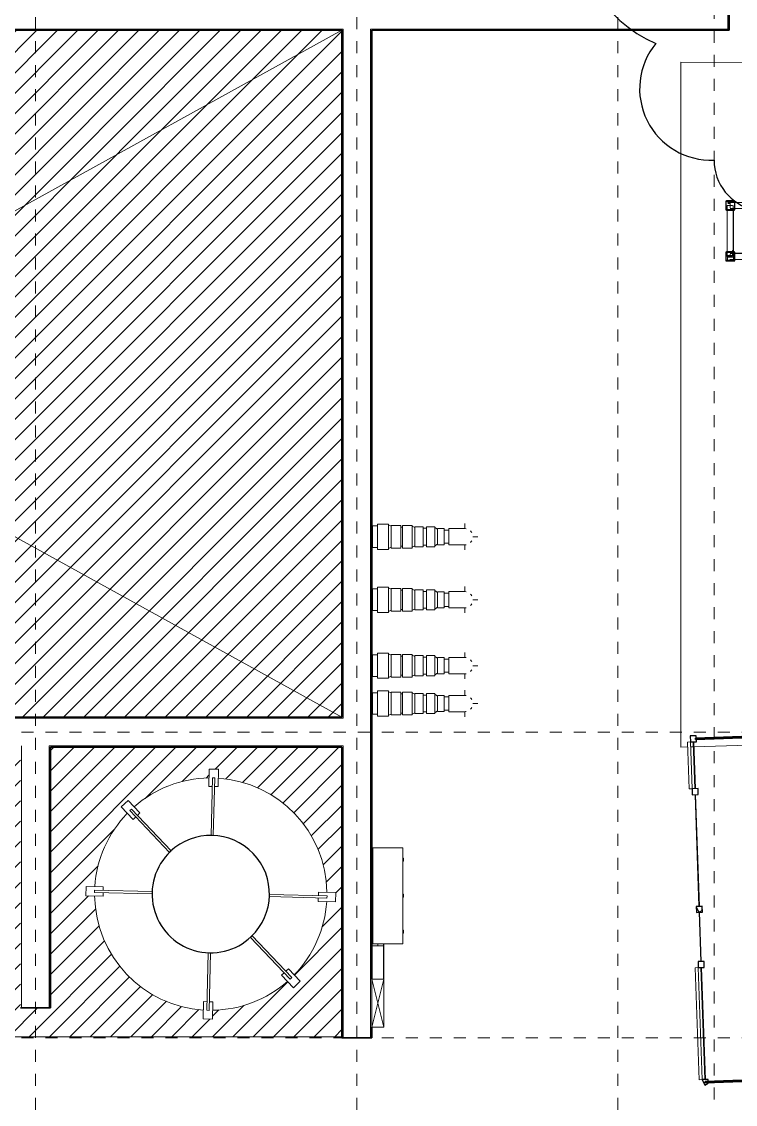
# Model space of a CAD drawing. Header units: metres. Extents: x -43 to 80, y -185 to 8.
# Drawn here: x 5.34 to 11.28, y -140.94 to -131.92 of the extents above; entities that cross this region are included whole.
import ezdxf

# ---------------------------------------------------------------- set-up
doc = ezdxf.new("R2010")
doc.units = ezdxf.units.M
doc.linetypes.add('Grid Line', pattern=[0.022225, 0.0127, -0.003175, 0.003175, -0.003175])
for name, color, linetype, lineweight in [('A-DETL-THIN', 7, 'Continuous', 9), ('A-FLOR', 7, 'Continuous', 9), ('A-GENM', 7, 'Continuous', 9), ('A-GLAZ-CURT', 7, 'Continuous', 9), ('A-GLAZ-CWMG', 7, 'Continuous', 9), ('A-WALL', 7, 'Continuous', 9), ('E-CABL-TRAY', 7, 'Continuous', 9), ('E-CABL-TRAY-CNTR', 7, 'Continuous', 9), ('E-ELEC-EQPM', 7, 'Continuous', 9), ('G-ANNO-REVC', 7, 'Continuous', 70), ('I-WALL', 7, 'Continuous', 9), ('P-PIPE', 7, 'Continuous', 9), ('P-PIPE-CNTR', 7, 'Continuous', 9), ('S-GRID', 7, 'Continuous', 9)]:
    doc.layers.add(name, color=color, linetype=linetype, lineweight=lineweight)
doc.layers.add('E-CABL-TRAY-ANNO', color=7, linetype='Continuous', lineweight=9, true_color=0x007f00)

# ---------------------------------------------------------------- blocks, each defined once
blk = doc.blocks.new('M_Equipo area bomba - M_Equipo area bomba-V2-N01 - ESTANQUE CABECERA')
at = {"layer": 'A-GENM'}
for p, q in [((-0.7082, 0.7635), (-0.7635, 0.7082)), ((-0.6063, 0.6616), (-0.7082, 0.7635)), ((0.7082, 0.7635), (0.6063, 0.6616)), ((0.7635, 0.7082), (0.7082, 0.7635)), ((-0.7635, 0.7082), (-0.6615, 0.6063)), ((-0.6782, 0.6916), (-0.6916, 0.6782)), ((-0.3524, 0.339), (-0.6916, 0.6782)), ((-0.6782, 0.6916), (-0.339, 0.3525)), ((-0.6272, 0.6407), (-0.6063, 0.6616)), ((0.339, 0.3525), (0.6782, 0.6916)), ((0.6916, 0.6782), (0.3524, 0.339)), ((0.6063, 0.6616), (0.6272, 0.6407)), ((0.6615, 0.6063), (0.7635, 0.7082)), ((0.6916, 0.6782), (0.6782, 0.6916)), ((-0.6615, 0.6063), (-0.6406, 0.6272)), ((0.6406, 0.6272), (0.6615, 0.6063)), ((-0.3524, 0.339), (-0.339, 0.3525)), ((0.339, 0.3525), (0.3524, 0.339)), ((-1.0407, 0.0391), (-1.0407, -0.0391)), ((-0.8965, 0.0391), (-1.0407, 0.0391)), ((-0.9686, 0.0095), (-0.4889, 0.0095)), ((-0.9686, 0.0095), (-0.9686, -0.0095)), ((-0.8965, 0.0095), (-0.8965, 0.0391)), ((-0.4889, -0.0095), (-0.4889, 0.0095)), ((0.4889, 0.0095), (0.9686, 0.0095)), ((0.4889, 0.0095), (0.4889, -0.0095)), ((1.0407, 0.0391), (0.8965, 0.0391)), ((0.8965, 0.0391), (0.8965, 0.0095)), ((0.9686, -0.0095), (0.9686, 0.0095)), ((1.0407, -0.0391), (1.0407, 0.0391)), ((-1.0407, -0.0391), (-0.8965, -0.0391)), ((-0.4889, -0.0095), (-0.9686, -0.0095)), ((-0.8965, -0.0391), (-0.8965, -0.0095)), ((0.9686, -0.0095), (0.4889, -0.0095)), ((0.8965, -0.0095), (0.8965, -0.0391)), ((0.8965, -0.0391), (1.0407, -0.0391)), ((-0.6916, -0.6781), (-0.3524, -0.339)), ((-0.339, -0.3524), (-0.6782, -0.6916)), ((-0.339, -0.3524), (-0.3524, -0.339)), ((0.3524, -0.339), (0.339, -0.3524)), ((0.6782, -0.6916), (0.339, -0.3524)), ((0.3524, -0.339), (0.6916, -0.6781)), ((-0.6615, -0.6063), (-0.7635, -0.7082)), ((-0.6407, -0.6272), (-0.6615, -0.6063)), ((0.6615, -0.6063), (0.6407, -0.6272)), ((0.7635, -0.7082), (0.6615, -0.6063)), ((-0.7635, -0.7082), (-0.7082, -0.7635)), ((-0.7082, -0.7635), (-0.6063, -0.6616)), ((-0.6916, -0.6781), (-0.6782, -0.6916)), ((-0.6063, -0.6616), (-0.6272, -0.6406)), ((0.6272, -0.6406), (0.6063, -0.6616)), ((0.6063, -0.6616), (0.7082, -0.7635)), ((0.6782, -0.6916), (0.6916, -0.6781)), ((0.7082, -0.7635), (0.7635, -0.7082))]:
    blk.add_line(p, q, dxfattribs=at)
for start, end in [(47.32061, 132.67939), (137.31785, 177.68087), (2.31913, 42.68215), (182.31933, 222.68215), (317.31785, 357.68067), (227.32061, 312.67939)]:
    blk.add_arc((0, 0), 0.9677, start, end, dxfattribs=at)
at = {"layer": 'A-GENM', "lineweight": 25}
for start, end in [(360, 180), (180, 360)]:
    blk.add_arc((0, 0), 0.4889, start, end, dxfattribs=at)
blk = doc.blocks.new('M_Estructura 01 - M_Estructura 01-2178178-N01 - ESTANQUE CABECERA')
at = {"layer": 'A-GENM', "lineweight": 25}
for p, q in [((-0.25, 0.2731), (-0.25, 0.2096)), ((-0.25, 0.2731), (-0.25, 0.2096)), ((-0.2469, 0.2096), (-0.2469, 0.2731)), ((-0.2469, 0.2096), (-0.2469, 0.2731)), ((-0.1802, 0.2794), (-0.2437, 0.2794)), ((-0.1802, 0.2794), (-0.2437, 0.2794)), ((-0.2437, 0.2763), (-0.1802, 0.2763)), ((-0.2437, 0.2763), (-0.1802, 0.2763)), ((-0.177, 0.2731), (-0.177, 0.2096)), ((-0.177, 0.2731), (-0.177, 0.2096)), ((-0.1738, 0.2096), (-0.1738, 0.2731)), ((-0.1738, 0.2096), (-0.1738, 0.2731)), ((0.1738, 0.2731), (0.1738, 0.2096)), ((0.1738, 0.2731), (0.1738, 0.2671)), ((0.177, 0.2096), (0.177, 0.2731)), ((0.177, 0.2671), (0.177, 0.2731)), ((0.2437, 0.2794), (0.1802, 0.2794)), ((0.2437, 0.2794), (0.1802, 0.2794)), ((0.1802, 0.2763), (0.2437, 0.2763)), ((0.1802, 0.2763), (0.2437, 0.2763)), ((0.2469, 0.2731), (0.2469, 0.2096)), ((0.2469, 0.2731), (0.2469, 0.2096)), ((0.25, 0.2096), (0.25, 0.2731)), ((0.25, 0.2096), (0.25, 0.2731)), ((-0.1802, 0.2064), (-0.2437, 0.2064)), ((-0.1802, 0.2064), (-0.2437, 0.2064)), ((-0.2437, 0.2032), (-0.1802, 0.2032)), ((-0.2437, 0.2032), (-0.1802, 0.2032)), ((0.1738, 0.2671), (0.1623, 0.2671)), ((0.1623, 0.2671), (0.1623, 0.2655)), ((0.1691, 0.2591), (0.1738, 0.2591)), ((0.1738, 0.2591), (0.1738, 0.2096)), ((0.2162, 0.2671), (0.177, 0.2671)), ((0.177, 0.2096), (0.177, 0.2591)), ((0.177, 0.2591), (0.1968, 0.2591)), ((0.2437, 0.2064), (0.1802, 0.2064)), ((0.2437, 0.2064), (0.1802, 0.2064)), ((0.1802, 0.2032), (0.2437, 0.2032)), ((0.1802, 0.2032), (0.2437, 0.2032)), ((0.2076, 0.2491), (0.2076, 0.2235)), ((0.2144, 0.2171), (0.2162, 0.2171)), ((0.2162, 0.2171), (0.2162, 0.2671)), ((-0.25, -0.1508), (-0.25, -0.2143)), ((-0.25, -0.1508), (-0.25, -0.2143)), ((-0.2469, -0.2143), (-0.2469, -0.1508)), ((-0.2469, -0.2143), (-0.2469, -0.1508)), ((-0.1802, -0.1444), (-0.2437, -0.1444)), ((-0.1941, -0.1444), (-0.2437, -0.1444)), ((-0.2437, -0.1476), (-0.1802, -0.1476)), ((-0.2437, -0.1476), (-0.1941, -0.1476)), ((-0.2041, -0.1782), (-0.2298, -0.1782)), ((-0.1941, -0.1397), (-0.1941, -0.1444)), ((-0.1941, -0.1476), (-0.1941, -0.1674)), ((-0.1861, -0.1329), (-0.1878, -0.1329)), ((-0.1861, -0.1444), (-0.1861, -0.1329)), ((-0.1802, -0.1444), (-0.1861, -0.1444)), ((-0.1861, -0.1868), (-0.1861, -0.1476)), ((-0.1861, -0.1476), (-0.1802, -0.1476)), ((-0.177, -0.1508), (-0.177, -0.2143)), ((-0.177, -0.1508), (-0.177, -0.2143)), ((-0.1738, -0.2143), (-0.1738, -0.1508)), ((-0.1738, -0.2143), (-0.1738, -0.1508)), ((0.1738, -0.1567), (0.1623, -0.1567)), ((0.1623, -0.1567), (0.1623, -0.1584)), ((0.1691, -0.1647), (0.1738, -0.1647)), ((0.1738, -0.1508), (0.1738, -0.1567)), ((0.1738, -0.1508), (0.1738, -0.2143)), ((0.1738, -0.1647), (0.1738, -0.2143)), ((0.177, -0.1567), (0.177, -0.1508)), ((0.177, -0.2143), (0.177, -0.1508)), ((0.2162, -0.1567), (0.177, -0.1567)), ((0.177, -0.2143), (0.177, -0.1647)), ((0.177, -0.1647), (0.1968, -0.1647)), ((0.2437, -0.1444), (0.1802, -0.1444)), ((0.2297, -0.1444), (0.1802, -0.1444)), ((0.1802, -0.1476), (0.2437, -0.1476)), ((0.1802, -0.1476), (0.2297, -0.1476)), ((0.2197, -0.1782), (0.1941, -0.1782)), ((0.2076, -0.1747), (0.2076, -0.2004)), ((0.2162, -0.2067), (0.2162, -0.1567)), ((0.2297, -0.1397), (0.2297, -0.1444)), ((0.2297, -0.1476), (0.2297, -0.1674)), ((0.2377, -0.1329), (0.2361, -0.1329)), ((0.2377, -0.1444), (0.2377, -0.1329)), ((0.2437, -0.1444), (0.2377, -0.1444)), ((0.2377, -0.1868), (0.2377, -0.1476)), ((0.2377, -0.1476), (0.2437, -0.1476)), ((0.2469, -0.1508), (0.2469, -0.2143)), ((0.2469, -0.1508), (0.2469, -0.2143)), ((0.25, -0.2143), (0.25, -0.1508)), ((0.25, -0.2143), (0.25, -0.1508)), ((-0.1802, -0.2175), (-0.2437, -0.2175)), ((-0.1802, -0.2175), (-0.2437, -0.2175)), ((-0.2437, -0.2206), (-0.1802, -0.2206)), ((-0.2437, -0.2206), (-0.1802, -0.2206)), ((-0.2361, -0.185), (-0.2361, -0.1868)), ((-0.2361, -0.1868), (-0.1861, -0.1868)), ((0.2437, -0.2175), (0.1802, -0.2175)), ((0.2437, -0.2175), (0.1802, -0.2175)), ((0.1802, -0.2206), (0.2437, -0.2206)), ((0.1802, -0.2206), (0.2437, -0.2206)), ((0.1877, -0.185), (0.1877, -0.1868)), ((0.1877, -0.1868), (0.2377, -0.1868)), ((0.2144, -0.2067), (0.2162, -0.2067))]:
    blk.add_line(p, q, dxfattribs=at)
at = {"layer": 'A-GENM'}
for p, q in [((-0.2369, 0.2413), (-0.2369, 0.2064)), ((-0.2369, 0.2413), (-0.2369, 0.2064)), ((-0.2369, 0.2413), (-0.2369, 0.2064)), ((-0.2367, 0.2413), (-0.2369, 0.2413)), ((-0.2367, 0.2413), (-0.2369, 0.2413)), ((-0.2367, 0.2413), (-0.2369, 0.2413)), ((-0.2306, 0.2413), (-0.2369, 0.2413)), ((-0.2367, 0.2413), (-0.2369, 0.2413)), ((-0.2367, 0.2413), (-0.2369, 0.2413)), ((-0.2369, 0.2032), (-0.2369, -0.1444)), ((-0.2334, 0.2655), (-0.2334, 0.2671)), ((-0.2334, 0.2671), (-0.177, 0.2671)), ((-0.2306, 0.2413), (-0.1933, 0.2413)), ((-0.2266, 0.2591), (-0.2119, 0.2591)), ((-0.177, 0.2663), (-0.2119, 0.2663)), ((-0.2119, 0.2663), (-0.2119, 0.26)), ((-0.2119, 0.2663), (-0.2119, 0.2661)), ((-0.2119, 0.2227), (-0.2119, 0.26)), ((-0.2119, 0.2163), (-0.177, 0.2163)), ((-0.1869, 0.2064), (-0.1869, 0.2413)), ((-0.1869, -0.1329), (-0.1869, 0.2032)), ((-0.1864, 0.2163), (-0.177, 0.2163)), ((-0.1864, 0.2163), (-0.177, 0.2163)), ((-0.1861, 0.2166), (-0.1861, 0.2064)), ((-0.1861, 0.2032), (-0.1861, -0.1329)), ((-0.1738, 0.2671), (0.1623, 0.2671)), ((0.1623, 0.2663), (-0.1738, 0.2663)), ((-0.1738, 0.2163), (0.1738, 0.2163)), ((0.177, 0.2163), (0.1872, 0.2163)), ((0.177, 0.2163), (0.2119, 0.2163)), ((0.177, 0.2163), (0.1872, 0.2163)), ((0.1869, 0.2413), (0.1869, 0.2064)), ((0.1869, 0.2166), (0.1869, 0.2064)), ((0.1869, 0.2166), (0.1869, 0.2064)), ((0.1869, 0.2032), (0.1869, -0.1444)), ((0.1933, 0.2413), (0.2076, 0.2413)), ((0.2162, 0.2671), (0.2444, 0.2671)), ((0.2343, 0.2171), (0.2162, 0.2171)), ((0.2369, 0.2413), (0.2351, 0.2413)), ((0.2444, 0.2171), (0.2365, 0.2171)), ((0.2367, 0.2171), (0.2426, 0.2171)), ((0.2369, 0.2064), (0.2369, 0.2413)), ((0.2369, -0.1329), (0.2369, 0.2032)), ((0.2377, 0.2171), (0.2377, 0.2064)), ((0.2377, 0.2032), (0.2377, -0.1329)), ((0.2444, 0.2671), (0.2444, 0.2171)), ((-0.2369, -0.1476), (-0.2369, -0.1825)), ((-0.2369, -0.1476), (-0.2369, -0.1825)), ((-0.2369, -0.1476), (-0.2369, -0.1825)), ((-0.1941, -0.1575), (-0.2119, -0.1575)), ((-0.2119, -0.1782), (-0.2119, -0.1639)), ((-0.1861, -0.1567), (-0.177, -0.1567)), ((-0.177, -0.1575), (-0.1861, -0.1575)), ((-0.1738, -0.1567), (0.1623, -0.1567)), ((0.1623, -0.1575), (-0.1738, -0.1575)), ((0.1869, -0.1476), (0.1869, -0.1561)), ((0.1869, -0.1476), (0.1869, -0.1561)), ((0.1869, -0.1476), (0.1869, -0.1561)), ((0.1869, -0.1647), (0.1869, -0.1825)), ((0.2162, -0.1567), (0.2297, -0.1567)), ((0.2377, -0.1567), (0.2444, -0.1567)), ((0.2444, -0.1567), (0.2444, -0.2067)), ((-0.2369, -0.1825), (-0.2367, -0.1825)), ((-0.2369, -0.1825), (-0.2367, -0.1825)), ((-0.2369, -0.1825), (-0.2338, -0.1825)), ((-0.2369, -0.1825), (-0.2367, -0.1825)), ((-0.2369, -0.1825), (-0.2367, -0.1825)), ((-0.2369, -0.1825), (-0.2367, -0.1825)), ((-0.2361, -0.1825), (-0.2361, -0.1868)), ((-0.2361, -0.1868), (-0.2361, -0.1825)), ((-0.2361, -0.215), (-0.2361, -0.1868)), ((-0.2361, -0.2073), (-0.2361, -0.2132)), ((-0.1861, -0.215), (-0.2361, -0.215)), ((-0.2119, -0.2057), (-0.2119, -0.2075)), ((-0.2119, -0.2075), (-0.177, -0.2075)), ((-0.1861, -0.1868), (-0.1861, -0.2049)), ((-0.1861, -0.2073), (-0.1861, -0.215)), ((-0.1861, -0.2075), (-0.177, -0.2075)), ((-0.1861, -0.2075), (-0.177, -0.2075)), ((-0.1738, -0.2075), (0.1738, -0.2075)), ((0.177, -0.2075), (0.1877, -0.2075)), ((0.177, -0.2075), (0.2119, -0.2075)), ((0.177, -0.2075), (0.1877, -0.2075)), ((0.1877, -0.2049), (0.1877, -0.1868)), ((0.1877, -0.2073), (0.1877, -0.2132)), ((0.1877, -0.215), (0.1877, -0.2073)), ((0.2377, -0.215), (0.1877, -0.215)), ((0.2119, -0.2075), (0.2119, -0.2057)), ((0.2361, -0.2067), (0.2162, -0.2067)), ((0.2372, -0.2067), (0.2426, -0.2067)), ((0.2377, -0.1868), (0.2377, -0.215)), ((0.2444, -0.2067), (0.2377, -0.2067))]:
    blk.add_line(p, q, dxfattribs=at)
at = {"layer": 'A-GENM', "lineweight": 25, "flags": 128}
for points in [[(0.1623, 0.2655), (0.1624, 0.2641), (0.163, 0.2627), (0.1638, 0.2615), (0.1649, 0.2605), (0.1661, 0.2598), (0.1676, 0.2593), (0.1691, 0.2591)], [(0.1968, 0.2591), (0.1992, 0.2589), (0.2015, 0.2582), (0.2035, 0.257), (0.2052, 0.2554), (0.2065, 0.2535), (0.2073, 0.2514), (0.2076, 0.2491)], [(0.2076, 0.2235), (0.2077, 0.2221), (0.2082, 0.2207), (0.2091, 0.2195), (0.2101, 0.2185), (0.2114, 0.2178), (0.2129, 0.2173), (0.2144, 0.2171)], [(-0.2298, -0.1782), (-0.2312, -0.1783), (-0.2325, -0.1788), (-0.2337, -0.1797), (-0.2348, -0.1807), (-0.2355, -0.182), (-0.236, -0.1835), (-0.2361, -0.185)], [(-0.1941, -0.1674), (-0.1944, -0.1698), (-0.1951, -0.1721), (-0.1963, -0.1741), (-0.1979, -0.1758), (-0.1998, -0.1771), (-0.2019, -0.1779), (-0.2041, -0.1782)], [(-0.1878, -0.1329), (-0.1892, -0.133), (-0.1905, -0.1336), (-0.1917, -0.1344), (-0.1928, -0.1355), (-0.1935, -0.1367), (-0.194, -0.1382), (-0.1941, -0.1397)], [(0.1623, -0.1584), (0.1624, -0.1598), (0.163, -0.1611), (0.1638, -0.1623), (0.1649, -0.1634), (0.1661, -0.1641), (0.1676, -0.1646), (0.1691, -0.1647)], [(0.1941, -0.1782), (0.1927, -0.1783), (0.1913, -0.1788), (0.1901, -0.1797), (0.1891, -0.1807), (0.1884, -0.182), (0.1879, -0.1835), (0.1877, -0.185)], [(0.1968, -0.1647), (0.1992, -0.165), (0.2015, -0.1657), (0.2035, -0.1669), (0.2052, -0.1685), (0.2065, -0.1704), (0.2073, -0.1725), (0.2076, -0.1747)], [(0.2297, -0.1674), (0.2295, -0.1698), (0.2288, -0.1721), (0.2276, -0.1741), (0.226, -0.1758), (0.2241, -0.1771), (0.222, -0.1779), (0.2197, -0.1782)], [(0.2361, -0.1329), (0.2347, -0.133), (0.2333, -0.1336), (0.2321, -0.1344), (0.2311, -0.1355), (0.2304, -0.1367), (0.2299, -0.1382), (0.2297, -0.1397)], [(0.2076, -0.2004), (0.2077, -0.2018), (0.2082, -0.2031), (0.2091, -0.2043), (0.2101, -0.2054), (0.2114, -0.2061), (0.2129, -0.2066), (0.2144, -0.2067)]]:
    blk.add_lwpolyline(points, dxfattribs=at)
at = {"layer": 'A-GENM', "lineweight": 25}
for centre, radius, start, end in [((-0.2437, 0.2731), 0.00636, 90, 180), ((-0.2437, 0.2731), 0.00636, 90, 180), ((-0.2437, 0.2731), 0.00318, 90, 180), ((-0.2437, 0.2731), 0.00318, 90, 180), ((-0.1802, 0.2731), 0.00636, 360, 90), ((-0.1802, 0.2731), 0.00636, 360, 90), ((-0.1802, 0.2731), 0.00318, 0, 90), ((-0.1802, 0.2731), 0.00318, 0, 90), ((0.1802, 0.2731), 0.00636, 90, 180), ((0.1802, 0.2731), 0.00636, 90, 180), ((0.1802, 0.2731), 0.00318, 90, 180), ((0.1802, 0.2731), 0.00318, 90, 180), ((0.2437, 0.2731), 0.00636, 360, 90), ((0.2437, 0.2731), 0.00636, 0, 90), ((0.2437, 0.2731), 0.00318, 0, 90), ((0.2437, 0.2731), 0.00318, 360, 90), ((-0.2437, 0.2096), 0.00636, 180, 270), ((-0.2437, 0.2096), 0.00636, 180, 270), ((-0.2437, 0.2096), 0.00318, 180, 270), ((-0.2437, 0.2096), 0.00318, 180, 270), ((-0.1802, 0.2096), 0.00636, 270, 0), ((-0.1802, 0.2096), 0.00318, 270, 360), ((-0.1802, 0.2096), 0.00636, 270, 360), ((-0.1802, 0.2096), 0.00318, 270, 0), ((0.1802, 0.2096), 0.00636, 180, 270), ((0.1802, 0.2096), 0.00636, 180, 270), ((0.1802, 0.2096), 0.00318, 180, 270), ((0.1802, 0.2096), 0.00318, 180, 270), ((0.2437, 0.2096), 0.00636, 270, 0), ((0.2437, 0.2096), 0.00318, 270, 0), ((0.2437, 0.2096), 0.00318, 270, 360), ((0.2437, 0.2096), 0.00636, 270, 0), ((-0.2437, -0.1508), 0.00636, 90, 180), ((-0.2437, -0.1508), 0.00636, 90, 180), ((-0.2437, -0.1508), 0.00318, 90, 180), ((-0.2437, -0.1508), 0.00318, 90, 180), ((-0.1802, -0.1508), 0.00636, 360, 90), ((-0.1802, -0.1508), 0.00636, 0, 90), ((-0.1802, -0.1508), 0.00318, 0, 90), ((-0.1802, -0.1508), 0.00318, 0, 90), ((0.1802, -0.1508), 0.00636, 90, 180), ((0.1802, -0.1508), 0.00636, 90, 180), ((0.1802, -0.1508), 0.00318, 90, 180), ((0.1802, -0.1508), 0.00318, 90, 180), ((0.2437, -0.1508), 0.00636, 0, 90), ((0.2437, -0.1508), 0.00636, 0, 90), ((0.2437, -0.1508), 0.00318, 360, 90), ((0.2437, -0.1508), 0.00318, 0, 90), ((-0.2437, -0.2143), 0.00636, 180, 270), ((-0.2437, -0.2143), 0.00636, 180, 270), ((-0.2437, -0.2143), 0.00318, 180, 270), ((-0.2437, -0.2143), 0.00318, 180, 270), ((-0.1802, -0.2143), 0.00636, 270, 0), ((-0.1802, -0.2143), 0.00318, 270, 0), ((-0.1802, -0.2143), 0.00318, 270, 360), ((-0.1802, -0.2143), 0.00636, 270, 0), ((0.1802, -0.2143), 0.00636, 180, 270), ((0.1802, -0.2143), 0.00636, 180, 270), ((0.1802, -0.2143), 0.00318, 180, 270), ((0.1802, -0.2143), 0.00318, 180, 270), ((0.2437, -0.2143), 0.00318, 270, 360), ((0.2437, -0.2143), 0.00636, 270, 0), ((0.2437, -0.2143), 0.00318, 270, 360), ((0.2437, -0.2143), 0.00636, 270, 0)]:
    blk.add_arc(centre, radius, start, end, dxfattribs=at)
at = {"layer": 'A-GENM'}
blk.add_open_spline([(-0.2266, 0.2591), (-0.2272, 0.2591), (-0.2284, 0.2593), (-0.2297, 0.2598), (-0.2307, 0.2604), (-0.2316, 0.2612), (-0.2326, 0.2623), (-0.2333, 0.2638), (-0.2334, 0.2649), (-0.2334, 0.2655)], degree=3, knots=[0, 0, 0, 0, 0.166667, 0.333333, 0.416667, 0.5, 0.666667, 0.833333, 1, 1, 1, 1], dxfattribs=at)
blk = doc.blocks.new('HDPE - Codo - Codo-2214334-N01 - ESTANQUE CABECERA')
at = {"layer": 'P-PIPE'}
for p, q in [((8.9612, -137.5332), (8.8987, -137.5332)), ((8.8987, -137.5332), (8.8987, -137.6011)), ((8.8987, -137.6011), (8.8987, -137.669)), ((8.8987, -137.669), (8.9612, -137.669))]:
    blk.add_line(p, q, dxfattribs=at)
at = {"layer": 'P-PIPE', "flags": 128}
for points in [[(9.0299, -137.5332), (9.0299, -137.5332), (9.0297, -137.5332), (9.0294, -137.5332), (9.029, -137.5332), (9.0286, -137.5332), (9.028, -137.5332), (9.0272, -137.5332), (9.0264, -137.5332), (9.0255, -137.5332), (9.0245, -137.5332), (9.0234, -137.5332), (9.0222, -137.5332), (9.0208, -137.5332), (9.0194, -137.5332), (9.0179, -137.5332), (9.0163, -137.5332), (9.0146, -137.5332), (9.0129, -137.5332), (9.011, -137.5332), (9.0091, -137.5332), (9.0071, -137.5332), (9.005, -137.5332), (9.0028, -137.5332), (9.0006, -137.5332), (8.9983, -137.5332), (8.996, -137.5332), (8.9936, -137.5332), (8.9912, -137.5332), (8.9887, -137.5332), (8.9861, -137.5332), (8.9835, -137.5332), (8.9809, -137.5332), (8.9783, -137.5332), (8.9756, -137.5332), (8.9729, -137.5332), (8.9702, -137.5332), (8.9675, -137.5332), (8.9647, -137.5332), (8.962, -137.5332), (8.9612, -137.5332)], [(8.9612, -137.669), (8.964, -137.669), (8.9667, -137.669), (8.9695, -137.669), (8.9722, -137.669), (8.9749, -137.669), (8.9776, -137.669), (8.9802, -137.669), (8.9828, -137.669), (8.9854, -137.669), (8.988, -137.669), (8.9905, -137.669), (8.9929, -137.669), (8.9954, -137.669), (8.9977, -137.669), (9, -137.669), (9.0023, -137.669), (9.0044, -137.669), (9.0065, -137.669), (9.0086, -137.669), (9.0105, -137.669), (9.0124, -137.669), (9.0142, -137.669), (9.0159, -137.669), (9.0175, -137.669), (9.019, -137.669), (9.0205, -137.669), (9.0218, -137.669), (9.0231, -137.669), (9.0242, -137.669), (9.0253, -137.669), (9.0262, -137.669), (9.027, -137.669), (9.0278, -137.669), (9.0284, -137.669), (9.0289, -137.669), (9.0293, -137.669), (9.0296, -137.669), (9.0298, -137.669), (9.0299, -137.669), (9.0299, -137.669)]]:
    blk.add_lwpolyline(points, dxfattribs=at)
at = {"layer": 'P-PIPE'}
for start, end in [(79.76719, 95.26336), (30, 45), (270, 279.61225), (315, 330)]:
    blk.add_arc((9.0299, -137.6011), 0.0679, start, end, dxfattribs=at)
blk = doc.blocks.new('M_Tablero con botones - 250x800x800-2214631-N01 - ESTANQUE CABECERA')
at = {"layer": 'E-ELEC-EQPM'}
for p, q in [((-0.4, 0), (0.4, 0)), ((-0.4, 0), (-0.4, -0.25)), ((0.4, -0.25), (0.4, 0)), ((0.4, -0.25), (-0.4, -0.25)), ((-0.312, -0.25), (-0.312, -0.255)), ((-0.312, -0.25), (-0.312, -0.255)), ((-0.312, -0.255), (-0.3085, -0.255)), ((-0.312, -0.255), (-0.3085, -0.255)), ((-0.312, -0.255), (-0.3085, -0.255)), ((-0.312, -0.255), (-0.288, -0.255)), ((-0.2915, -0.255), (-0.288, -0.255)), ((-0.2915, -0.255), (-0.288, -0.255)), ((-0.2915, -0.255), (-0.288, -0.255)), ((-0.288, -0.255), (-0.288, -0.25)), ((-0.288, -0.255), (-0.288, -0.25)), ((-0.012, -0.25), (-0.012, -0.255)), ((-0.012, -0.25), (-0.012, -0.255)), ((-0.012, -0.255), (-0.0085, -0.255)), ((-0.012, -0.255), (-0.0085, -0.255)), ((-0.012, -0.255), (-0.0085, -0.255)), ((-0.012, -0.255), (0.012, -0.255)), ((0.0085, -0.255), (0.012, -0.255)), ((0.0085, -0.255), (0.012, -0.255)), ((0.0085, -0.255), (0.012, -0.255)), ((0.012, -0.255), (0.012, -0.25)), ((0.012, -0.255), (0.012, -0.25)), ((0.288, -0.25), (0.288, -0.255)), ((0.288, -0.25), (0.288, -0.255)), ((0.288, -0.255), (0.2915, -0.255)), ((0.288, -0.255), (0.2915, -0.255)), ((0.288, -0.255), (0.2915, -0.255)), ((0.288, -0.255), (0.312, -0.255)), ((0.3085, -0.255), (0.312, -0.255)), ((0.3085, -0.255), (0.312, -0.255)), ((0.3085, -0.255), (0.312, -0.255)), ((0.312, -0.255), (0.312, -0.25)), ((0.312, -0.255), (0.312, -0.25))]:
    blk.add_line(p, q, dxfattribs=at)
blk = doc.blocks.new('BPC_Curva 90_ Interior - Codo 90_ Interior-2215013-N01 - ESTANQUE CABECERA')
at = {"layer": 'E-CABL-TRAY'}
for p, q in [((8.2564, -139.6204), (8.259, -139.6204)), ((8.259, -139.6204), (8.3539, -139.6204)), ((8.259, -139.6204), (8.259, -139.6954)), ((8.3539, -139.6204), (8.3564, -139.6204)), ((8.3539, -139.6204), (8.3539, -139.6954)), ((8.3564, -139.6204), (8.3564, -139.6954)), ((8.259, -139.6954), (8.259, -139.8954)), ((8.3539, -139.8954), (8.3539, -139.6954)), ((8.3564, -139.6954), (8.3564, -139.8954))]:
    blk.add_line(p, q, dxfattribs=at)
blk = doc.blocks.new('Quad Corner Mullion - 50x50 mm-2216555-N01 - ESTANQUE CABECERA')
at = {"layer": 'A-GLAZ-CWMG', "lineweight": 25}
for p, q in [((0.0161, 0.025), (-0.0161, 0.025)), ((-0.0161, 0.025), (-0.0161, -0.025)), ((0.0294, -0.0042), (0.0161, 0.025)), ((-0.0161, -0.025), (0.0294, -0.0042))]:
    blk.add_line(p, q, dxfattribs=at)
blk = doc.blocks.new('Quad Corner Mullion - 50x50 mm-2216617-N01 - ESTANQUE CABECERA')
at = {"layer": 'A-GLAZ-CWMG', "lineweight": 25}
for p, q in [((-0.025, 0.025), (0.025, 0.025)), ((-0.025, -0.025), (-0.025, 0.025)), ((0.025, 0.025), (0.025, -0.025)), ((0.025, -0.025), (-0.025, -0.025))]:
    blk.add_line(p, q, dxfattribs=at)
blk = doc.blocks.new('Rectangular Mullion - 50 x 50 mm-2216180-N01 - ESTANQUE CABECERA')
at = {"layer": 'A-GLAZ-CWMG', "lineweight": 25}
for p, q in [((-0.025, 0.025), (0.025, 0.025)), ((-0.025, -0.025), (-0.025, 0.025)), ((0.025, 0.025), (0.025, -0.025)), ((0.025, -0.025), (-0.025, -0.025))]:
    blk.add_line(p, q, dxfattribs=at)
blk = doc.blocks.new('Circular Mullion - 5mm-2216192-N01 - ESTANQUE CABECERA')
at = {"layer": 'A-GLAZ-CWMG'}
for p, q in [((10.998, -139.7995), (11.0299, -140.733)), ((11.0005, -139.7995), (11.0324, -140.7329)), ((11.0349, -140.7328), (11.003, -139.7994))]:
    blk.add_line(p, q, dxfattribs=at)
blk = doc.blocks.new('Circular Mullion - 5mm-2216571-N01 - ESTANQUE CABECERA')
at = {"layer": 'A-GLAZ-CWMG'}
for p, q in [((10.9823, -139.3399), (10.9963, -139.7496)), ((10.9848, -139.3398), (10.9988, -139.7495)), ((11.0013, -139.7494), (10.9873, -139.3397))]:
    blk.add_line(p, q, dxfattribs=at)
blk = doc.blocks.new('Circular Mullion - 5mm-2216519-N01 - ESTANQUE CABECERA')
at = {"layer": 'A-GLAZ-CWMG'}
for p, q in [((10.9338, -137.9205), (10.9471, -138.3105)), ((10.9363, -137.9204), (10.9496, -138.3104)), ((10.9521, -138.3103), (10.9388, -137.9203))]:
    blk.add_line(p, q, dxfattribs=at)
blk = doc.blocks.new('Circular Mullion - 5mm-V16-N01 - ESTANQUE CABECERA')
at = {"layer": 'A-GLAZ-CWMG'}
for p, q in [((10.9488, -138.3605), (10.9806, -139.2899)), ((10.9513, -138.3604), (10.9831, -139.2898)), ((10.9856, -139.2897), (10.9538, -138.3603))]:
    blk.add_line(p, q, dxfattribs=at)
blk = doc.blocks.new('Quad Corner Mullion - 50x50 mm-2216200-N01 - ESTANQUE CABECERA')
at = {"layer": 'A-GLAZ-CWMG', "lineweight": 25}
for p, q in [((0.0161, 0.025), (-0.0161, 0.025)), ((-0.0161, 0.025), (-0.0161, -0.025)), ((0.0294, -0.0042), (0.0161, 0.025)), ((-0.0161, -0.025), (0.0294, -0.0042))]:
    blk.add_line(p, q, dxfattribs=at)
blk = doc.blocks.new('Quad Corner Mullion - 50x50 mm-2216187-N01 - ESTANQUE CABECERA')
at = {"layer": 'A-GLAZ-CWMG', "lineweight": 25}
for p, q in [((-0.025, 0.025), (0.025, 0.025)), ((-0.025, -0.025), (-0.025, 0.025)), ((0.025, 0.025), (0.025, -0.025)), ((0.025, -0.025), (-0.025, -0.025))]:
    blk.add_line(p, q, dxfattribs=at)
blk = doc.blocks.new('System Panel - Glazed-2216592-N01 - ESTANQUE CABECERA')
at = {"layer": 'A-GLAZ-CURT', "lineweight": 18}
for p, q in [((0.4709, 0.0495), (-0.463, 0.0495)), ((-0.463, 0.0495), (-0.463, 0.0245)), ((-0.463, 0.0245), (0.4709, 0.0245)), ((0.4709, 0.0245), (0.4709, 0.0495))]:
    blk.add_line(p, q, dxfattribs=at)
blk = doc.blocks.new('System Panel - Glazed-2216648-N01 - ESTANQUE CABECERA')
at = {"layer": 'A-GLAZ-CURT', "lineweight": 18}
for p, q in [((0.1885, 0.0495), (-0.2017, 0.0495)), ((-0.2017, 0.0495), (-0.2017, 0.0245)), ((-0.2017, 0.0245), (0.1885, 0.0245)), ((0.1885, 0.0245), (0.1885, 0.0495))]:
    blk.add_line(p, q, dxfattribs=at)
blk = doc.blocks.new('Family - ___-2308433-N01 - ESTANQUE CABECERA')
at = {"layer": 'G-ANNO-REVC', "color": 6, "lineweight": 25, "true_color": 0xff00ff}
for centre, radius, start, end in [((-50.8428, -121.3895), 1.0408, 64.87737, 219.66861), ((-51.4109, -122.6011), 0.5948, 113.06706, 244.87737), ((-51.2863, -123.3362), 0.4253, 152.46835, 307.25959)]:
    blk.add_arc(centre, radius, start, end, dxfattribs=at)

msp = doc.modelspace()

# ---------------------------------------------------------------- hatches: boundary and pattern name
at = {"layer": 'A-FLOR', "true_color": 0xc0c0c0}
h = msp.add_hatch(dxfattribs=at)
h.set_pattern_fill('FP_2', color=9, style=0, pattern_type=2)
h.set_pattern_definition([(45, (0, 0), (-0.08485281, 0.08485281), [])])
h.paths.add_polyline_path([(8.0064, -140.3758), (8.0064, -137.9645), (5.5791, -137.9645), (5.5791, -140.1358), (5.3291, -140.1358), (5.3291, -137.9645), (2.9289, -137.9645), (2.9289, -140.1358), (2.6789, -140.1358), (2.6789, -137.9645), (0.2764, -137.9645), (0.2764, -140.1358), (0.0264, -140.1358), (0.0264, -137.9645), (-2.3592, -137.9645), (-2.3592, -139.1101), (-2.2888, -139.1101), (-2.2834, -139.0427), (-2.2626, -138.9362), (-2.23, -138.8327), (-2.186, -138.7334), (-2.1313, -138.6398), (-2.0663, -138.5528), (-1.9921, -138.4737), (-1.9094, -138.4034), (-1.8194, -138.3427), (-1.7232, -138.2926), (-1.6219, -138.2535), (-1.5169, -138.226), (-1.4095, -138.2104), (-1.3402, -138.207), (-1.3384, -138.1331), (-1.2602, -138.135), (-1.2621, -138.2101), (-1.1929, -138.2157), (-1.0864, -138.2365), (-0.9829, -138.269), (-0.8836, -138.313), (-0.79, -138.3678), (-0.7024, -138.4333), (-0.6524, -138.4802), (-0.598, -138.4284), (-0.5441, -138.485), (-0.5985, -138.5368), (-0.5535, -138.5896), (-0.4929, -138.6796), (-0.4428, -138.7759), (-0.4037, -138.8771), (-0.3762, -138.9821), (-0.3606, -139.0895), (-0.3572, -139.1589), (-0.2833, -139.1607), (-0.2852, -139.2388), (-0.3603, -139.237), (-0.3659, -139.3061), (-0.3867, -139.4127), (-0.4192, -139.5162), (-0.4632, -139.6154), (-0.518, -139.7091), (-0.5829, -139.796), (-0.6572, -139.8752), (-0.7398, -139.9455), (-0.8298, -140.0061), (-0.9261, -140.0563), (-1.0273, -140.0954), (-1.1323, -140.1229), (-1.2397, -140.1384), (-1.309, -140.1419), (-1.3108, -140.2157), (-1.389, -140.2138), (-1.3872, -140.1387), (-1.4563, -140.1332), (-1.5629, -140.1124), (-1.6664, -140.0798), (-1.7656, -140.0359), (-1.8593, -139.9811), (-1.9468, -139.9156), (-1.9968, -139.8687), (-2.0512, -139.9205), (-2.1051, -139.8639), (-2.0507, -139.812), (-2.0957, -139.7592), (-2.1563, -139.6692), (-2.2081, -139.5688), (-2.2456, -139.4717), (-2.2731, -139.3667), (-2.2886, -139.2593), (-2.2921, -139.19), (-2.3592, -139.1883), (-2.3592, -140.3758), (7.8604, -140.3758)])
h.paths.add_polyline_path([(6.9283, -140.2294), (6.8502, -140.2275), (6.852, -140.1524), (6.7829, -140.1468), (6.6764, -140.126), (6.5729, -140.0935), (6.4736, -140.0495), (6.38, -139.9947), (6.293, -139.9298), (6.2139, -139.8555), (6.1435, -139.7729), (6.0829, -139.6829), (6.0327, -139.5866), (5.9937, -139.4854), (5.9662, -139.3804), (5.9506, -139.273), (5.9472, -139.2037), (5.8733, -139.2019), (5.8752, -139.1237), (5.9503, -139.1255), (5.9559, -139.0564), (5.9766, -138.9498), (6.0092, -138.8463), (6.0532, -138.7471), (6.108, -138.6534), (6.1735, -138.5659), (6.2204, -138.5159), (6.1686, -138.4615), (6.2252, -138.4076), (6.277, -138.462), (6.3298, -138.417), (6.4198, -138.3564), (6.5161, -138.3062), (6.6173, -138.2671), (6.7223, -138.2396), (6.8297, -138.2241), (6.8991, -138.2206), (6.9009, -138.1468), (6.979, -138.1487), (6.9772, -138.2238), (7.0463, -138.2293), (7.1528, -138.2501), (7.2564, -138.2827), (7.3556, -138.3266), (7.4493, -138.3814), (7.5362, -138.4464), (7.6153, -138.5206), (7.6857, -138.6033), (7.7463, -138.6933), (7.7965, -138.7895), (7.8355, -138.8908), (7.863, -138.9958), (7.8786, -139.1032), (7.8821, -139.1725), (7.9559, -139.1743), (7.954, -139.2525), (7.8789, -139.2506), (7.8733, -139.3198), (7.8526, -139.4263), (7.82, -139.5298), (7.776, -139.6291), (7.7212, -139.7227), (7.6558, -139.8103), (7.6088, -139.8603), (7.6606, -139.9147), (7.604, -139.9686), (7.5522, -139.9142), (7.4885, -139.9665), (7.4094, -140.0198), (7.3132, -140.0699), (7.2119, -140.109), (7.1069, -140.1365), (6.9995, -140.1521), (6.9301, -140.1555), (6.9296, -140.1786)])
h.paths.add_polyline_path([(4.1209, -140.2255), (4.0427, -140.2236), (4.0445, -140.1485), (3.9754, -140.1429), (3.8689, -140.1222), (3.7654, -140.0896), (3.6661, -140.0456), (3.5725, -139.9908), (3.4855, -139.9259), (3.4064, -139.8516), (3.3361, -139.769), (3.2754, -139.679), (3.2253, -139.5827), (3.1862, -139.4815), (3.1587, -139.3765), (3.1431, -139.2691), (3.1397, -139.1998), (3.0658, -139.198), (3.0677, -139.1198), (3.1428, -139.1216), (3.1484, -139.0525), (3.1692, -138.946), (3.2017, -138.8424), (3.2457, -138.7432), (3.3005, -138.6495), (3.366, -138.562), (3.4129, -138.512), (3.3611, -138.4576), (3.4177, -138.4037), (3.4695, -138.4581), (3.5223, -138.4131), (3.6123, -138.3525), (3.7086, -138.3023), (3.8098, -138.2632), (3.9148, -138.2358), (4.0222, -138.2202), (4.0916, -138.2167), (4.0934, -138.1429), (4.1715, -138.1448), (4.1697, -138.2199), (4.2388, -138.2255), (4.3466, -138.2466), (4.4489, -138.2788), (4.5481, -138.3228), (4.6418, -138.3775), (4.7287, -138.4425), (4.8079, -138.5167), (4.8782, -138.5994), (4.9388, -138.6894), (4.989, -138.7856), (5.0281, -138.8869), (5.0556, -138.9919), (5.0711, -139.0993), (5.0746, -139.1686), (5.1484, -139.1704), (5.1465, -139.2486), (5.0714, -139.2467), (5.0659, -139.3159), (5.0451, -139.4224), (5.0125, -139.5259), (4.9686, -139.6252), (4.9138, -139.7188), (4.8483, -139.8064), (4.8014, -139.8564), (4.8532, -139.9108), (4.7966, -139.9647), (4.7448, -139.9103), (4.6919, -139.9553), (4.6019, -140.0159), (4.5057, -140.0661), (4.4044, -140.1051), (4.2994, -140.1326), (4.192, -140.1482), (4.1227, -140.1516), (4.122, -140.1786)])
h.paths.add_polyline_path([(1.4682, -140.2205), (1.3901, -140.2186), (1.3919, -140.1435), (1.3227, -140.1379), (1.2162, -140.1171), (1.1127, -140.0846), (1.0135, -140.0406), (0.9198, -139.9858), (0.8322, -139.9203), (0.7822, -139.8734), (0.7279, -139.9252), (0.6739, -139.8686), (0.7279, -139.8163), (0.6834, -139.764), (0.6227, -139.674), (0.5726, -139.5777), (0.5335, -139.4765), (0.506, -139.3715), (0.4904, -139.2641), (0.487, -139.1947), (0.4131, -139.1929), (0.415, -139.1148), (0.4901, -139.1166), (0.4957, -139.0475), (0.5165, -138.941), (0.5491, -138.8374), (0.593, -138.7382), (0.6478, -138.6445), (0.7127, -138.5576), (0.787, -138.4784), (0.8696, -138.4081), (0.9597, -138.3475), (1.0559, -138.2973), (1.1571, -138.2582), (1.2621, -138.2308), (1.3695, -138.2152), (1.4389, -138.2117), (1.4407, -138.1379), (1.5188, -138.1398), (1.517, -138.2149), (1.5862, -138.2205), (1.6927, -138.2412), (1.7962, -138.2738), (1.8954, -138.3178), (1.9891, -138.3725), (2.0766, -138.438), (2.1266, -138.485), (2.181, -138.4331), (2.2349, -138.4898), (2.1806, -138.5416), (2.2255, -138.5944), (2.2861, -138.6844), (2.3363, -138.7806), (2.3754, -138.8819), (2.4029, -138.9869), (2.4184, -139.0943), (2.4219, -139.1637), (2.4957, -139.1655), (2.4938, -139.2436), (2.4187, -139.2418), (2.4132, -139.3109), (2.3924, -139.4174), (2.3598, -139.5209), (2.3159, -139.6202), (2.2611, -139.7138), (2.1961, -139.8008), (2.1219, -139.8799), (2.0392, -139.9503), (1.9492, -140.0109), (1.853, -140.0611), (1.7517, -140.1001), (1.6468, -140.1276), (1.5394, -140.1432), (1.47, -140.1466), (1.4692, -140.1786)])
h.paths.add_polyline_path([(8.0064, -137.7145), (8.0064, -131.9948), (-2.3592, -131.9948), (-2.3592, -136.8801), (-2.2078, -136.8804), (-2.2078, -136.9917), (-2.3592, -136.9917), (-2.3592, -137.7145), (7.8604, -137.7145)])
h.paths.add_polyline_path([(-4.438, -131.7448), (10.982, -131.7448), (10.982, -126.7508), (10.1818, -126.7508), (10.1818, -124.8911), (-4.5291, -124.8911), (-4.5291, -126.7613), (-5.3385, -126.7617), (-5.3385, -131.7448), (-4.8772, -131.7448)])

# ---------------------------------------------------------------- linework, layer by layer
at = {"layer": 'A-DETL-THIN'}
for p, q in [((-2.3592, -131.9948), (8.0064, -137.7145)), ((-2.3592, -137.7145), (8.0064, -131.9948))]:
    msp.add_line(p, q, dxfattribs=at)
at = {"layer": 'A-FLOR'}
for p, q in [((11.232, -130.1929), (11.2342, -131.9948)), ((11.2342, -131.9948), (11.232, -131.9948)), ((10.8311, -137.9645), (10.8311, -132.261)), ((10.8311, -132.261), (11.7641, -132.268)), ((13.9307, -137.87), (10.9398, -137.9612)), ((10.8882, -137.9628), (10.8311, -137.9645)), ((10.935, -137.9614), (10.9132, -137.962)), ((-2.3592, -140.3758), (8.0064, -140.3758))]:
    msp.add_line(p, q, dxfattribs=at)
at = {"layer": 'A-WALL', "lineweight": 35}
for p, q in [((11.232, -131.9948), (11.232, -126.5008)), ((-2.3592, -131.9948), (8.0064, -131.9948)), ((8.0064, -131.9948), (8.0064, -137.7145)), ((8.2564, -139.8954), (8.2564, -131.9948)), ((8.2564, -131.9948), (11.232, -131.9948)), ((8.0064, -137.7145), (-2.3592, -137.7145)), ((5.5791, -137.9645), (8.0064, -137.9645)), ((5.5791, -140.1358), (5.5791, -137.9645)), ((8.0064, -137.9645), (8.0064, -140.3858)), ((5.3291, -140.1358), (5.5791, -140.1358)), ((8.2564, -140.3858), (8.2564, -140.2954)), ((8.0064, -140.3858), (8.2564, -140.3858))]:
    msp.add_line(p, q, dxfattribs=at)
at = {"layer": 'A-WALL'}
for p, q in [((11.222, -131.9848), (11.222, -126.5108)), ((-2.3592, -131.9848), (8.0164, -131.9848)), ((8.0064, -131.9948), (8.0064, -131.9848)), ((8.0164, -137.7245), (8.0164, -131.9848)), ((8.2464, -140.3858), (8.2464, -131.9848)), ((8.2464, -131.9848), (11.222, -131.9848)), ((-2.3692, -137.7245), (8.0164, -137.7245)), ((5.3391, -140.1358), (5.3391, -137.9545)), ((5.5691, -137.9545), (8.0164, -137.9545)), ((5.5691, -140.1358), (5.5691, -137.9545)), ((8.0164, -140.3858), (8.0164, -137.9545))]:
    msp.add_line(p, q, dxfattribs=at)
at = {"layer": 'E-CABL-TRAY'}
for p, q in [((8.2564, -139.1655), (8.2643, -139.1655)), ((8.259, -139.6204), (8.259, -139.1655)), ((8.3564, -139.6204), (8.2564, -139.6204)), ((8.3539, -139.6204), (8.3539, -139.6017)), ((8.3564, -139.6204), (8.3564, -139.6017))]:
    msp.add_line(p, q, dxfattribs=at)
at = {"layer": 'E-CABL-TRAY-ANNO'}
for p, q in [((8.3564, -139.8954), (8.2564, -140.2954)), ((8.2564, -139.8954), (8.3564, -140.2954)), ((8.2564, -139.8954), (8.3564, -139.8954)), ((8.2564, -140.2954), (8.2564, -139.8954)), ((8.3564, -139.8954), (8.3564, -140.2954)), ((8.3564, -140.2954), (8.2564, -140.2954))]:
    msp.add_line(p, q, dxfattribs=at)
at = {"layer": 'E-CABL-TRAY-CNTR'}
msp.add_line((8.3064, -139.6204), (8.3064, -139.6017), dxfattribs=at)
at = {"layer": 'I-WALL', "lineweight": 35}
for p, q in [((13.9377, -137.7878), (10.9532, -137.8898)), ((10.9536, -137.8998), (13.928, -137.7981)), ((10.9532, -137.8898), (10.9536, -137.8998)), ((14.0254, -140.6466), (11.033, -140.7489)), ((11.0333, -140.7589), (14.0357, -140.6563)), ((11.033, -140.7489), (11.0333, -140.7589))]:
    msp.add_line(p, q, dxfattribs=at)
at = {"layer": 'P-PIPE'}
for p, q in [((8.3043, -136.122), (8.2625, -136.122)), ((8.2625, -136.122), (8.2625, -136.302)), ((8.3943, -136.1068), (8.3043, -136.1068)), ((8.3043, -136.1068), (8.3043, -136.212)), ((8.3943, -136.212), (8.3943, -136.1068)), ((8.4166, -136.1242), (8.3943, -136.1138)), ((8.4966, -136.1176), (8.4166, -136.1176)), ((8.4166, -136.1176), (8.4166, -136.3064)), ((8.4966, -136.3064), (8.4966, -136.1176)), ((8.5129, -136.132), (8.4966, -136.132)), ((8.5929, -136.1176), (8.5129, -136.1176)), ((8.5129, -136.1176), (8.5129, -136.3064)), ((8.5929, -136.3064), (8.5929, -136.1176)), ((8.6136, -136.1346), (8.5929, -136.1242)), ((8.6836, -136.1284), (8.6136, -136.1284)), ((8.6136, -136.1284), (8.6136, -136.212)), ((8.6836, -136.212), (8.6836, -136.1284)), ((8.7109, -136.142), (8.6836, -136.142)), ((8.7809, -136.1284), (8.7109, -136.1284)), ((8.7109, -136.1284), (8.7109, -136.212)), ((8.7809, -136.212), (8.7809, -136.1284)), ((8.8037, -136.1502), (8.7809, -136.1346)), ((8.8587, -136.1446), (8.8037, -136.1446)), ((8.8037, -136.1446), (8.8037, -136.2794)), ((8.8587, -136.2794), (8.8587, -136.1446)), ((8.3043, -136.212), (8.3043, -136.3172)), ((8.3943, -136.3172), (8.3943, -136.212)), ((8.6136, -136.212), (8.6136, -136.2956)), ((8.6836, -136.2956), (8.6836, -136.212)), ((8.7109, -136.212), (8.7109, -136.2956)), ((8.7809, -136.2956), (8.7809, -136.212)), ((8.8987, -136.157), (8.8587, -136.157)), ((8.2625, -136.302), (8.3043, -136.302)), ((8.3043, -136.3172), (8.3943, -136.3172)), ((8.3943, -136.3101), (8.4166, -136.2997)), ((8.4166, -136.3064), (8.4966, -136.3064)), ((8.4966, -136.292), (8.5129, -136.292)), ((8.5129, -136.3064), (8.5929, -136.3064)), ((8.5929, -136.2997), (8.6136, -136.2893)), ((8.6136, -136.2956), (8.6836, -136.2956)), ((8.6836, -136.282), (8.7109, -136.282)), ((8.7109, -136.2956), (8.7809, -136.2956)), ((8.7809, -136.2893), (8.8037, -136.2737)), ((8.8037, -136.2794), (8.8587, -136.2794)), ((8.8587, -136.267), (8.8987, -136.267)), ((8.3043, -136.6473), (8.2625, -136.6473)), ((8.2625, -136.6473), (8.2625, -136.8273)), ((8.3943, -136.6321), (8.3043, -136.6321)), ((8.3043, -136.6321), (8.3043, -136.7373)), ((8.3943, -136.7373), (8.3943, -136.6321)), ((8.4166, -136.6495), (8.3943, -136.6391)), ((8.4966, -136.6429), (8.4166, -136.6429)), ((8.4166, -136.6429), (8.4166, -136.8317)), ((8.4966, -136.8317), (8.4966, -136.6429)), ((8.5129, -136.6573), (8.4966, -136.6573)), ((8.5929, -136.6429), (8.5129, -136.6429)), ((8.5129, -136.6429), (8.5129, -136.8317)), ((8.5929, -136.8317), (8.5929, -136.6429)), ((8.6136, -136.6599), (8.5929, -136.6495)), ((8.6836, -136.6537), (8.6136, -136.6537)), ((8.6136, -136.6537), (8.6136, -136.7373)), ((8.6836, -136.7373), (8.6836, -136.6537)), ((8.7109, -136.6673), (8.6836, -136.6673)), ((8.7809, -136.6537), (8.7109, -136.6537)), ((8.7109, -136.6537), (8.7109, -136.7373)), ((8.7809, -136.7373), (8.7809, -136.6537)), ((8.8037, -136.6755), (8.7809, -136.6599)), ((8.8587, -136.6699), (8.8037, -136.6699)), ((8.8037, -136.6699), (8.8037, -136.8047)), ((8.8587, -136.8047), (8.8587, -136.6699)), ((8.8987, -136.6823), (8.8587, -136.6823)), ((8.3043, -136.7373), (8.3043, -136.8425)), ((8.3943, -136.8425), (8.3943, -136.7373)), ((8.6136, -136.7373), (8.6136, -136.8209)), ((8.6836, -136.8209), (8.6836, -136.7373)), ((8.7109, -136.7373), (8.7109, -136.8209)), ((8.7809, -136.8209), (8.7809, -136.7373)), ((8.2625, -136.8273), (8.3043, -136.8273)), ((8.3043, -136.8425), (8.3943, -136.8425)), ((8.3943, -136.8354), (8.4166, -136.825)), ((8.4166, -136.8317), (8.4966, -136.8317)), ((8.4966, -136.8173), (8.5129, -136.8173)), ((8.5129, -136.8317), (8.5929, -136.8317)), ((8.5929, -136.825), (8.6136, -136.8146)), ((8.6136, -136.8209), (8.6836, -136.8209)), ((8.6836, -136.8073), (8.7109, -136.8073)), ((8.7109, -136.8209), (8.7809, -136.8209)), ((8.7809, -136.8146), (8.8037, -136.799)), ((8.8037, -136.8047), (8.8587, -136.8047)), ((8.8587, -136.7923), (8.8987, -136.7923)), ((8.3043, -137.196), (8.2625, -137.196)), ((8.2625, -137.196), (8.2625, -137.376)), ((8.3943, -137.1808), (8.3043, -137.1808)), ((8.3043, -137.1808), (8.3043, -137.286)), ((8.3943, -137.286), (8.3943, -137.1808)), ((8.4166, -137.1982), (8.3943, -137.1878)), ((8.4966, -137.1916), (8.4166, -137.1916)), ((8.4166, -137.1916), (8.4166, -137.3804)), ((8.4966, -137.3804), (8.4966, -137.1916)), ((8.5129, -137.206), (8.4966, -137.206)), ((8.5929, -137.1916), (8.5129, -137.1916)), ((8.5129, -137.1916), (8.5129, -137.3804)), ((8.5929, -137.3804), (8.5929, -137.1916)), ((8.6136, -137.2086), (8.5929, -137.1982)), ((8.6836, -137.2024), (8.6136, -137.2024)), ((8.6136, -137.2024), (8.6136, -137.286)), ((8.6836, -137.286), (8.6836, -137.2024)), ((8.7109, -137.216), (8.6836, -137.216)), ((8.7809, -137.2024), (8.7109, -137.2024)), ((8.7109, -137.2024), (8.7109, -137.286)), ((8.7809, -137.286), (8.7809, -137.2024)), ((8.8037, -137.2242), (8.7809, -137.2086)), ((8.8587, -137.2186), (8.8037, -137.2186)), ((8.8037, -137.2186), (8.8037, -137.3534)), ((8.8587, -137.3534), (8.8587, -137.2186)), ((8.8987, -137.231), (8.8587, -137.231)), ((8.3043, -137.286), (8.3043, -137.3912)), ((8.3943, -137.3912), (8.3943, -137.286)), ((8.6136, -137.286), (8.6136, -137.3696)), ((8.6836, -137.3696), (8.6836, -137.286)), ((8.7109, -137.286), (8.7109, -137.3696)), ((8.7809, -137.3696), (8.7809, -137.286)), ((8.2625, -137.376), (8.3043, -137.376)), ((8.3043, -137.3912), (8.3943, -137.3912)), ((8.3943, -137.3841), (8.4166, -137.3737)), ((8.4166, -137.3804), (8.4966, -137.3804)), ((8.4966, -137.366), (8.5129, -137.366)), ((8.5129, -137.3804), (8.5929, -137.3804)), ((8.5929, -137.3737), (8.6136, -137.3633)), ((8.6136, -137.3696), (8.6836, -137.3696)), ((8.6836, -137.356), (8.7109, -137.356)), ((8.7109, -137.3696), (8.7809, -137.3696)), ((8.7809, -137.3633), (8.8037, -137.3477)), ((8.8037, -137.3534), (8.8587, -137.3534)), ((8.8587, -137.341), (8.8987, -137.341)), ((8.3943, -137.4959), (8.3043, -137.4959)), ((8.3043, -137.4959), (8.3043, -137.6011)), ((8.3943, -137.6011), (8.3943, -137.4959)), ((8.4166, -137.5134), (8.3943, -137.503)), ((8.3043, -137.5111), (8.2625, -137.5111)), ((8.2625, -137.5111), (8.2625, -137.6911)), ((8.4966, -137.5067), (8.4166, -137.5067)), ((8.4166, -137.5067), (8.4166, -137.6955)), ((8.4966, -137.6955), (8.4966, -137.5067)), ((8.5129, -137.5211), (8.4966, -137.5211)), ((8.5929, -137.5067), (8.5129, -137.5067)), ((8.5129, -137.5067), (8.5129, -137.6955)), ((8.5929, -137.6955), (8.5929, -137.5067)), ((8.6136, -137.5238), (8.5929, -137.5134)), ((8.6836, -137.5175), (8.6136, -137.5175)), ((8.6136, -137.5175), (8.6136, -137.6011)), ((8.6836, -137.6011), (8.6836, -137.5175)), ((8.7109, -137.5311), (8.6836, -137.5311)), ((8.7809, -137.5175), (8.7109, -137.5175)), ((8.7109, -137.5175), (8.7109, -137.6011)), ((8.7809, -137.6011), (8.7809, -137.5175)), ((8.8037, -137.5394), (8.7809, -137.5238)), ((8.8587, -137.5337), (8.8037, -137.5337)), ((8.8037, -137.5337), (8.8037, -137.6685)), ((8.8587, -137.6685), (8.8587, -137.5337)), ((8.8987, -137.5461), (8.8587, -137.5461)), ((8.3043, -137.6011), (8.3043, -137.7063)), ((8.3943, -137.7063), (8.3943, -137.6011)), ((8.4966, -137.6811), (8.5129, -137.6811)), ((8.5929, -137.6889), (8.6136, -137.6785)), ((8.6136, -137.6011), (8.6136, -137.6847)), ((8.6836, -137.6847), (8.6836, -137.6011)), ((8.6836, -137.6711), (8.7109, -137.6711)), ((8.7109, -137.6011), (8.7109, -137.6847)), ((8.7809, -137.6847), (8.7809, -137.6011)), ((8.7809, -137.6785), (8.8037, -137.6629)), ((8.8037, -137.6685), (8.8587, -137.6685)), ((8.8587, -137.6561), (8.8987, -137.6561)), ((8.2625, -137.6911), (8.3043, -137.6911)), ((8.3043, -137.7063), (8.3943, -137.7063)), ((8.3943, -137.6993), (8.4166, -137.6889)), ((8.4166, -137.6955), (8.4966, -137.6955)), ((8.5129, -137.6955), (8.5929, -137.6955)), ((8.6136, -137.6847), (8.6836, -137.6847)), ((8.7109, -137.6847), (8.7809, -137.6847))]:
    msp.add_line(p, q, dxfattribs=at)
at = {"layer": 'P-PIPE-CNTR'}
for p, q in [((9.0299, -136.1449), (9.0299, -136.102)), ((9.0978, -136.212), (9.1399, -136.212)), ((9.0299, -136.322), (9.0299, -136.2795)), ((9.0299, -136.6702), (9.0299, -136.6273)), ((9.0978, -136.7373), (9.1399, -136.7373)), ((9.0299, -136.8473), (9.0299, -136.8048)), ((9.0299, -137.2189), (9.0299, -137.176)), ((9.0978, -137.286), (9.1399, -137.286)), ((9.0299, -137.396), (9.0299, -137.3535)), ((9.0299, -137.5341), (9.0299, -137.4911)), ((9.0299, -137.7111), (9.0299, -137.6687)), ((9.0978, -137.6011), (9.1399, -137.6011))]:
    msp.add_line(p, q, dxfattribs=at)
at = {"layer": 'S-GRID', "color": 254, "linetype": 'Grid Line', "true_color": 0xd4d4d4}
for p, q in [((11.107, -182.4986), (11.107, -102.873)), ((5.4541, -161.7861), (5.4541, -107.1708)), ((8.1314, -161.7861), (8.1314, -107.1708)), ((10.3068, -161.7861), (10.3068, -107.1708)), ((22.2384, -137.8395), (-41.657, -137.8395)), ((22.2384, -140.3858), (-41.657, -140.3858))]:
    msp.add_line(p, q, dxfattribs=at)

# ---------------------------------------------------------------- block references
at = {"layer": 'A-GENM'}
msp.add_blockref('M_Estructura 01 - M_Estructura 01-2178178-N01 - ESTANQUE CABECERA', (11.4548, -133.6952), dxfattribs=at)
at = {"layer": 'A-GENM', "lineweight": 25, "rotation": 133.6058164314293}
for p in [(4.1071, -139.1842), (6.9146, -139.1881)]:
    msp.add_blockref('M_Equipo area bomba - M_Equipo area bomba-V2-N01 - ESTANQUE CABECERA', p, dxfattribs=at)
at = {"layer": 'A-GLAZ-CURT', "rotation": 91.95763619369396}
for name, p in [('System Panel - Glazed-2216648-N01 - ESTANQUE CABECERA', (10.9427, -138.1088)), ('System Panel - Glazed-2216592-N01 - ESTANQUE CABECERA', (11.0166, -140.2701))]:
    msp.add_blockref(name, p, dxfattribs=at)
at = {"layer": 'A-GLAZ-CWMG', "extrusion": (0, 0, -1), "rotation": 88.04236380630604}
for name, p in [('Quad Corner Mullion - 50x50 mm-2216617-N01 - ESTANQUE CABECERA', (-10.9354, -137.8954)), ('Rectangular Mullion - 50 x 50 mm-2216180-N01 - ESTANQUE CABECERA', (-10.9505, -138.3354)), ('Quad Corner Mullion - 50x50 mm-2216187-N01 - ESTANQUE CABECERA', (-10.9839, -139.3148)), ('Rectangular Mullion - 50 x 50 mm-2216180-N01 - ESTANQUE CABECERA', (-10.9996, -139.7745))]:
    msp.add_blockref(name, p, dxfattribs=at)
at = {"layer": 'A-GLAZ-CWMG'}
for name in ['Circular Mullion - 5mm-2216519-N01 - ESTANQUE CABECERA', 'Circular Mullion - 5mm-V16-N01 - ESTANQUE CABECERA', 'Circular Mullion - 5mm-2216571-N01 - ESTANQUE CABECERA', 'Circular Mullion - 5mm-2216192-N01 - ESTANQUE CABECERA']:
    msp.add_blockref(name, (0, 0), dxfattribs=at)
at = {"layer": 'A-GLAZ-CWMG', "rotation": 271.9576361936939}
for name, p in [('Quad Corner Mullion - 50x50 mm-2216200-N01 - ESTANQUE CABECERA', (10.9838, -139.3098)), ('Quad Corner Mullion - 50x50 mm-2216555-N01 - ESTANQUE CABECERA', (11.033, -140.7489))]:
    msp.add_blockref(name, p, dxfattribs=at)
at = {"layer": 'E-CABL-TRAY'}
msp.add_blockref('BPC_Curva 90_ Interior - Codo 90_ Interior-2215013-N01 - ESTANQUE CABECERA', (0, 0), dxfattribs=at)
at = {"layer": 'E-ELEC-EQPM', "rotation": 89.99999999999913}
msp.add_blockref('M_Tablero con botones - 250x800x800-2214631-N01 - ESTANQUE CABECERA', (8.2643, -139.2017), dxfattribs=at)
at = {"layer": 'G-ANNO-REVC', "color": 6, "lineweight": 25, "true_color": 0xff00ff, "rotation": 27.5316480064027}
msp.add_blockref('Family - ___-2308433-N01 - ESTANQUE CABECERA', (0, 0), dxfattribs=at)
at = {"layer": 'P-PIPE'}
for p in [(0, 1.3892), (0, 0.8639), (0, 0.3152), (0, 0)]:
    msp.add_blockref('HDPE - Codo - Codo-2214334-N01 - ESTANQUE CABECERA', p, dxfattribs=at)

doc.saveas('drawing.dxf')
